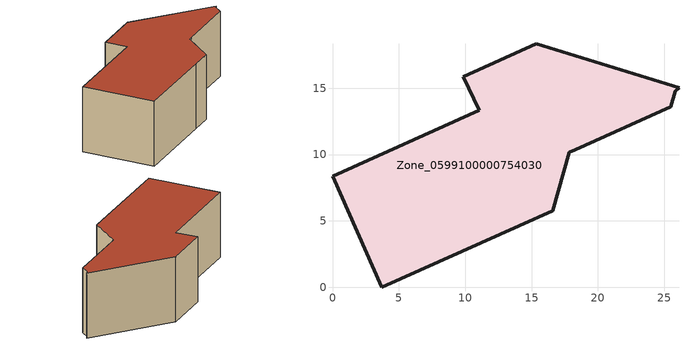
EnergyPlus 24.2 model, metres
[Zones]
Zone_0599100000754030
 floor ground (C_G): 16.6,5.75 14.08,4.62 3.73,0 0,8.38 11.06,13.32 9.87,15.86 15.36,18.35 26.12,15.02 25.83,14.78 25.5,13.6 18.28,10.35 17.85,10.17 z0
 wall outside (C_F): 25.5,13.6 25.83,14.78 26.12,15.02 15.36,18.35 9.87,15.86 11.06,13.32 0,8.38 3.73,0 14.08,4.62 16.6,5.75 17.85,10.17 18.28,10.35 25.5,13.6 z0:8.29
 roof outside (C_R): 14.08,4.62 16.6,5.75 17.85,10.17 18.28,10.35 25.5,13.6 25.83,14.78 26.12,15.02 15.36,18.35 9.87,15.86 11.06,13.32 0,8.38 3.73,0 z8.29
[BUILDING]
Pand.0599100000754030: North Axis=0; Terrain=City; Loads Convergence Tolerance Value=0.04; Temperature Convergence Tolerance Value=0.4; Solar Distribution=FullExterior; Maximum Number of Warmup Days=25; Minimum Number of Warmup Days=1
[Site:Location]
Rotterdam.The.Hague.AP_ZH_NLD Design_Conditions: Latitude=51.96; Longitude=4.45; Time Zone=1; Elevation=-4.5
[SITE:GROUNDTEMPERATURE:BUILDINGSURFACE]
18, 18, 18, 18, 18, 18, 18, 18, 18, 18, 18, 18
[MATERIAL] Thermal Absorptance=0.9; Solar Absorptance=0.7; Visible Absorptance=0.7
Name | Roughness | Thickness | Conductivity | Density | Specific Heat
G.D.2006-2014 | MediumSmooth | 0.15 | 0.06 | 540 | 1210
F.D.2006-2014 | Rough | 0.3 | 0.12 | 1920 | 840
R.D.2006-2014 | MediumRough | 0.2 | 0.08 | 1500 | 1000
[CONSTRUCTION]
C_G: G.D.2006-2014
C_F: F.D.2006-2014
C_R: R.D.2006-2014
[ZONE]
Zone_0599100000754030: Type=1; Multiplier=1; Ceiling Height=Autocalculate; Volume=Autocalculate; Floor Area=autocalculate; Part of Total Floor Area=Yes
[ZONEINFILTRATION:DESIGNFLOWRATE]
Infil_Zone_0599100000754030: Zone or ZoneList or Space or SpaceList=Zone_0599100000754030; Schedule=AlwaysOn; Design Flow Rate Calculation Method=Flow/Area; Flow Rate per Floor Area=0.0021; Constant Term Coefficient=1; Temperature Term Coefficient=0; Velocity Term Coefficient=0; Velocity Squared Term Coefficient=0
[HVACTEMPLATE:ZONE:IDEALLOADSAIRSYSTEM]
Zone_0599100000754030: Maximum Heating Supply Air Temperature=50; Minimum Cooling Supply Air Temperature=13; Maximum Heating Supply Air Humidity Ratio=0.0156; Minimum Cooling Supply Air Humidity Ratio=0.0077; Heating Limit=NoLimit; Cooling Limit=NoLimit; Dehumidification Control Type=ConstantSensibleHeatRatio; Cooling Sensible Heat Ratio=0.7; Dehumidification Setpoint=60; Humidification Control Type=None; Humidification Setpoint=30; Outdoor Air Method=None; Outdoor Air Flow Rate per Person=0.00944; Outdoor Air Flow Rate per Zone Floor Area=0; Outdoor Air Flow Rate per Zone=0; Demand Controlled Ventilation Type=None; Outdoor Air Economizer Type=NoEconomizer; Heat Recovery Type=None; Sensible Heat Recovery Effectiveness=0.7; Latent Heat Recovery Effectiveness=0.65
[ZONECONTROL:THERMOSTAT]
ThermostatControl_Zone_0599100000754030: Zone or ZoneList=Zone_0599100000754030; Control Type Schedule=DualSetpointControlType; Control 1=Thermostat_Zone_0599100000754030; Temperature Difference Between Cutout And Setpoint=0
[THERMOSTATSETPOINT:DUALSETPOINT]
Thermostat_Zone_0599100000754030: Heating Setpoint Temperature Schedule=HeatingSetpoint_Zone_0599100000754030; Cooling Setpoint Temperature Schedule=CoolingSetpoint_Zone_0599100000754030
[SCHEDULE:COMPACT]
HeatingSetpoint_Zone_0599100000754030: Through: 12/31, For: AllDays, Until: 24:00, 21
CoolingSetpoint_Zone_0599100000754030: Through: 12/31, For: AllDays, Until: 24:00, 24
DualSetpointControlType: Through: 12/31, For: AllDays, Until: 24:00, 4
AlwaysOn: Through: 12/31, For: AllDays, Until: 24:00, 1
